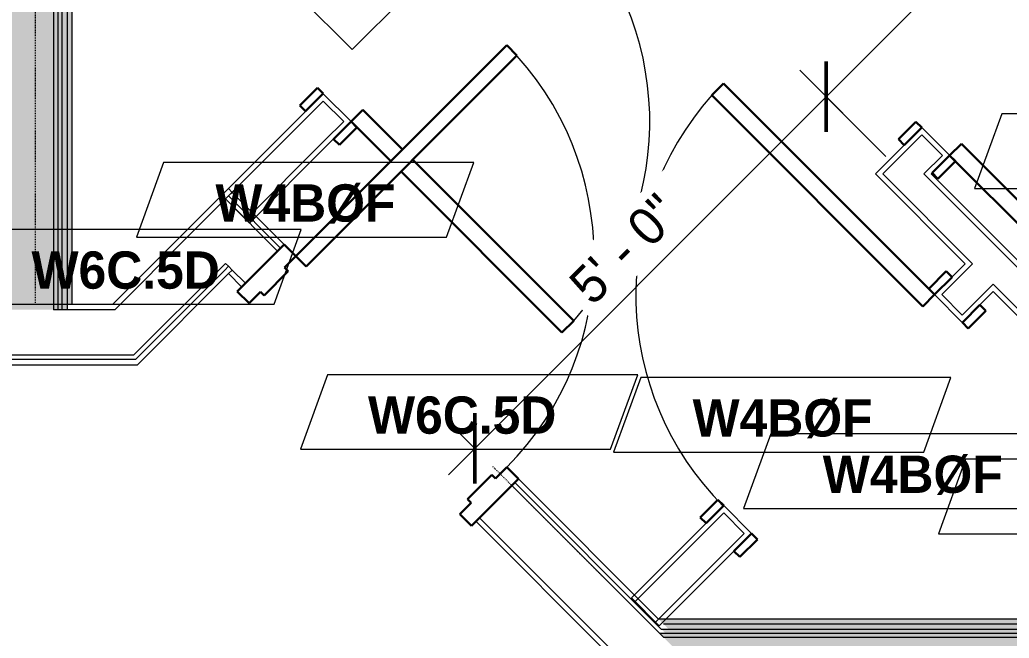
# Model space of a CAD drawing. Header units: inches. Extents: x -4010 to -1872, y 9846 to 12241.
# Drawn here: x -2515 to -2395.5, y 10417.9 to 10492.5 of the extents above; entities that cross this region are included whole.
import ezdxf

# ---------------------------------------------------------------- set-up
doc = ezdxf.new("R2010")
doc.units = ezdxf.units.IN
doc.header["$MEASUREMENT"] = 0
doc.linetypes.add('Dash 3_32_', pattern=[0.1875, 0.09375, -0.09375])
for name, color, linetype, lineweight in [('0-1', 7, 'Continuous', 5), ('0-3', 8, 'Continuous', 9), ('A-ANNO-DIMS', 211, 'Continuous', 9), ('A-ANNO-DIMS-48', 211, 'Continuous', 9), ('A-DETL-1', 90, 'Dash 3_32_', 18), ('A-DOOR-1', 7, 'Continuous', 9), ('A-DOOR-2', 10, 'Continuous', 30), ('A-DOOR-3', 31, 'Continuous', 9), ('A-DOOR-4', 31, 'Continuous', 30), ('A-DOOR-FRAM-2', 10, 'Continuous', 30), ('A-DOOR-FRAM-3', 31, 'Continuous', 30), ('A-WALL', 113, 'Continuous', 18), ('A-WALL-2', 250, 'Continuous', 18), ('A-WALL-3', 113, 'Continuous', 9), ('A-WALL-IDEN', 211, 'Continuous', 9), ('I-WALL-1', 21, 'Continuous', 18), ('I-WALL-2', 241, 'Continuous', 5), ('I-WALL-3', 7, 'Continuous', 9), ('P-SANR-FIXT', 6, 'Continuous', 9)]:
    doc.layers.add(name, color=color, linetype=linetype, lineweight=lineweight)
doc.styles.add('Century Gothic', font='ufonts.com_century-gothic.ttf', dxfattribs={"height": 4.5})
doc.styles.add('Century Gothic_B', font='GOTHICB.TTF', dxfattribs={"height": 4.5})
doc.dimstyles.new('OD_1__HACK_2', dxfattribs={"dimscale": 12, "dimtxt": 4.698757, "dimasz": 0.5, "dimexe": 0.375, "dimexo": 0.25, "dimgap": 0.0625, "dimtad": 1, "dimdec": 4, "dimrnd": 0.0625, "dimzin": 3, "dimdsep": 46, "dimlunit": 4, "dimtxsty": 'Century Gothic', "dimblk1": 'OBLIQUE', "dimblk2": 'OBLIQUE', "dimsah": 1, "dimcen": 0.09, "dimdle": 0.375, "dimazin": 0, "dimtfac": 1, "dimtdec": 4, "dimtix": 1, "dimtmove": 0, "dimatfit": 3, "dimfxl": 1, "dimtvp": 1, "dimtfill": 1, "dimfrac": 2, "dimtolj": 1, "dimtzin": 0, "dimarcsym": 2})

# ---------------------------------------------------------------- blocks, each defined once
blk = doc.blocks.new('HOLLOW METAL - UNIT DOOR-2191977-UNITS PLANS - 3RD FLOOR')
at = {"layer": 'A-DOOR-1'}
blk.add_arc((18, -3.875), 36, 180, 270, dxfattribs=at)
at = {"layer": 'A-DOOR-2'}
for p, q in [((16.25, -3.875), (18, -3.875)), ((16.25, -39.875), (16.25, -3.875)), ((18, -3.875), (18, -39.875)), ((18, -39.875), (16.25, -39.875))]:
    blk.add_line(p, q, dxfattribs=at)
at = {"layer": 'A-DOOR-FRAM-2'}
for p, q in [((-20, 4.125), (-18, 4.125)), ((-20, -3.875), (-20, 4.125)), ((-18, 4.125), (-18, 2.1875)), ((18, 4.125), (20, 4.125)), ((18, 2.1875), (18, 4.125)), ((20, 4.125), (20, -3.875)), ((-18, 2.1875), (-17.375, 2.1875)), ((-17.375, 2.1875), (-17.375, -1.9375)), ((17.375, 2.1875), (18, 2.1875)), ((17.375, -1.9375), (17.375, 2.1875)), ((-18, -1.9375), (-18, -3.875)), ((-17.375, -1.9375), (-18, -1.9375)), ((18, -1.9375), (17.375, -1.9375)), ((18, -3.875), (18, -1.9375)), ((-18, -3.875), (-20, -3.875)), ((20, -3.875), (18, -3.875))]:
    blk.add_line(p, q, dxfattribs=at)
blk = doc.blocks.new('CTR - 1st Phase - Common Walls_rvt-1-UNITS PLANS - 3RD FLOOR')
at = {"layer": 'I-WALL-1'}
blk.add_hatch(color=256, dxfattribs=at).paths.add_polyline_path([(-2508.69, 10458.16), (-2508.69, 10843.14), (-2509.31, 10843.14), (-2509.31, 10458.16)], flags=0)
at = {"layer": 'I-WALL-2'}
for points in [[(-2516.44, 10457.54), (-2510.94, 10457.54), (-2510.94, 10843.14), (-2516.44, 10843.14), (-2516.44, 10458.16)], [(-2510.94, 10457.54), (-2510.44, 10457.54), (-2510.44, 10843.14), (-2510.94, 10843.14), (-2510.94, 10458.16)], [(-2509.94, 10457.54), (-2509.94, 10843.14), (-2510.44, 10843.14), (-2510.44, 10457.54)], [(-2509.31, 10457.54), (-2509.31, 10843.14), (-2509.94, 10843.14), (-2509.94, 10457.54)], [(-2076.17, 10419.6), (-2076.17, 10420.23), (-2322.22, 10420.23), (-2322.22, 10420.04), (-2370.22, 10420.04), (-2370.22, 10420.23), (-2437.91, 10420.23), (-2437.28, 10419.6), (-2088.01, 10419.6)], [(-2076.17, 10418.48), (-2076.17, 10418.98), (-2437.54, 10418.98), (-2437.04, 10418.48), (-2088.01, 10418.48)], [(-2076.17, 10418.98), (-2076.17, 10419.6), (-2437.28, 10419.6), (-2436.66, 10418.98), (-2088.01, 10418.98)], [(-2076.17, 10412.48), (-2076.17, 10417.98), (-2437.25, 10417.98), (-2435.06, 10415.79), (-2438.37, 10412.48), (-2088.01, 10412.48)], [(-2076.17, 10417.98), (-2076.17, 10418.48), (-2437.75, 10418.48), (-2437.25, 10417.98), (-2088.01, 10417.98)]]:
    blk.add_hatch(color=256, dxfattribs=at).paths.add_polyline_path(points, flags=0)
at = {"layer": 'A-WALL-2'}
for p, q in [((-2510.94, 10843.14), (-2510.94, 10458.16)), ((-2510.44, 10843.14), (-2510.44, 10458.16)), ((-2509.94, 10843.14), (-2509.94, 10458.16)), ((-2509.31, 10843.14), (-2509.31, 10458.16)), ((-2490.18, 10470.91), (-2489.83, 10471.26)), ((-2489.83, 10471.26), (-2489.39, 10471.7)), ((-2483.53, 10464.97), (-2489.83, 10471.26)), ((-2494.07, 10467.02), (-2490.18, 10470.91)), ((-2483.89, 10464.61), (-2490.18, 10470.91)), ((-2503.55, 10457.54), (-2494.51, 10466.58)), ((-2494.51, 10466.58), (-2494.07, 10467.02)), ((-2490.62, 10462.69), (-2490.18, 10463.13)), ((-2490.27, 10462.33), (-2489.83, 10462.78)), ((-2489.83, 10462.78), (-2490.18, 10463.13)), ((-2490.18, 10463.13), (-2489.83, 10462.78)), ((-2489.39, 10462.33), (-2489.83, 10462.78)), ((-2489.83, 10462.78), (-2489.39, 10462.33)), ((-2501.27, 10452.04), (-2490.62, 10462.69)), ((-2501.06, 10451.54), (-2490.27, 10462.33)), ((-2489.83, 10461.89), (-2489.39, 10462.33)), ((-2487.78, 10460.73), (-2489.39, 10462.33)), ((-2510.94, 10458.16), (-2510.94, 10457.54)), ((-2510.44, 10458.16), (-2510.44, 10457.54)), ((-2509.94, 10458.16), (-2509.94, 10457.54)), ((-2509.31, 10458.16), (-2509.31, 10457.54)), ((-2510.44, 10457.54), (-2510.94, 10457.54)), ((-2510.44, 10457.54), (-2510.94, 10457.54)), ((-2509.94, 10457.54), (-2510.44, 10457.54)), ((-2509.94, 10457.54), (-2510.44, 10457.54)), ((-2509.31, 10457.54), (-2509.94, 10457.54)), ((-2509.31, 10457.54), (-2509.94, 10457.54)), ((-2504.43, 10457.54), (-2509.31, 10457.54)), ((-2503.55, 10457.54), (-2504.43, 10457.54)), ((-2509.93, 10452.04), (-2644.75, 10452.04)), ((-2509.05, 10452.04), (-2509.93, 10452.04)), ((-2501.27, 10452.04), (-2509.05, 10452.04)), ((-2510.43, 10451.54), (-2644.75, 10451.54)), ((-2501.77, 10451.54), (-2510.43, 10451.54)), ((-2501.06, 10451.54), (-2501.77, 10451.54)), ((-2437.54, 10418.98), (-2455.25, 10436.68)), ((-2437.75, 10418.48), (-2455.6, 10436.33)), ((-2443.64, 10416.58), (-2459.49, 10432.44)), ((-2436.66, 10418.98), (-2437.54, 10418.98)), ((-2076.17, 10419.6), (-2437.28, 10419.6)), ((-2076.17, 10418.98), (-2436.66, 10418.98)), ((-2437.04, 10418.48), (-2437.75, 10418.48)), ((-2437.25, 10417.98), (-2437.75, 10418.48)), ((-2437.25, 10417.98), (-2437.75, 10418.48)), ((-2435.66, 10417.98), (-2437.25, 10417.98)), ((-2436.16, 10418.48), (-2437.04, 10418.48)), ((-2076.17, 10418.48), (-2436.16, 10418.48)), ((-2076.17, 10417.98), (-2435.66, 10417.98))]:
    blk.add_line(p, q, dxfattribs=at)
at = {"layer": 'I-WALL-3'}
for p, q in [((-2508.69, 10458.16), (-2508.69, 10541.63)), ((-2489.83, 10472.15), (-2494.95, 10467.02)), ((-2489.39, 10471.7), (-2489.83, 10472.15)), ((-2483.09, 10465.41), (-2489.39, 10471.7)), ((-2494.95, 10467.02), (-2503.81, 10458.16)), ((-2500.81, 10450.91), (-2489.83, 10461.89)), ((-2489.83, 10461.89), (-2488.22, 10460.28)), ((-2503.81, 10458.16), (-2508.69, 10458.16)), ((-2644.75, 10450.91), (-2511.06, 10450.91)), ((-2511.06, 10450.91), (-2501.69, 10450.91)), ((-2501.69, 10450.91), (-2500.81, 10450.91)), ((-2437.91, 10420.23), (-2454.81, 10437.13)), ((-2459.93, 10432), (-2444.08, 10416.14)), ((-2370.22, 10420.23), (-2437.91, 10420.23))]:
    blk.add_line(p, q, dxfattribs=at)
at = {"layer": '0-3', "rotation": 134.999999999987}
blk.add_blockref('HOLLOW METAL - UNIT DOOR-2191977-UNITS PLANS - 3RD FLOOR', (-2471.69, 10448.53), dxfattribs=at)
blk = doc.blocks.new('SWING - SINGLE - FLUSH - 2-10 x 6-8 - PRIVACY-3928387-UNITS PLANS - 3RD FLOOR')
at = {"layer": 'A-DOOR-3'}
blk.add_arc((17, 2.37), 34.07, 93.3657, 180, dxfattribs=at)
at = {"layer": 'A-DOOR-4'}
for p, q in [((15, 2.37), (15, 36.38)), ((17, 36.38), (15, 36.38)), ((17, 2.37), (17, 36.38)), ((17, 2.37), (15, 2.37))]:
    blk.add_line(p, q, dxfattribs=at)
at = {"layer": 'A-DOOR-FRAM-3'}
for p, q in [((-17, 3.37), (-20, 3.37)), ((-20, 3.37), (-20, 2.37)), ((-17, 2.37), (-17, 3.37)), ((20, 3.37), (17, 3.37)), ((17, 3.37), (17, 2.37)), ((20, 2.37), (20, 3.37)), ((-20, 2.37), (-17, 2.37)), ((17, 2.37), (20, 2.37)), ((-17, -2.38), (-20, -2.38)), ((-20, -2.38), (-20, -3.38)), ((-17, -3.38), (-17, -2.38)), ((20, -2.38), (17, -2.38)), ((17, -2.38), (17, -3.38)), ((20, -3.38), (20, -2.38)), ((-20, -3.38), (-17, -3.38)), ((17, -3.38), (20, -3.38))]:
    blk.add_line(p, q, dxfattribs=at)
blk = doc.blocks.new('SWING - SINGLE - FLUSH - 3-0 x 6-8 - PASSAGE-3937370-UNITS PLANS - 3RD FLOOR')
at = {"layer": 'A-DOOR-3'}
blk.add_arc((18, 2.37), 36.07, 93.1789, 180, dxfattribs=at)
at = {"layer": 'A-DOOR-4'}
for p, q in [((16, 2.37), (16, 38.39)), ((18, 38.39), (16, 38.39)), ((18, 2.37), (18, 38.39)), ((18, 2.37), (16, 2.37))]:
    blk.add_line(p, q, dxfattribs=at)
at = {"layer": 'A-DOOR-FRAM-3'}
for p, q in [((-18, 3.37), (-21, 3.37)), ((-21, 3.37), (-21, 2.37)), ((-18, 2.37), (-18, 3.37)), ((21, 3.37), (18, 3.37)), ((18, 3.37), (18, 2.37)), ((21, 2.37), (21, 3.37)), ((-21, 2.37), (-18, 2.37)), ((18, 2.37), (21, 2.37)), ((-18, -2.38), (-21, -2.38)), ((-21, -2.38), (-21, -3.38)), ((-18, -3.38), (-18, -2.38)), ((21, -2.38), (18, -2.38)), ((18, -2.38), (18, -3.38)), ((21, -3.38), (21, -2.38)), ((-21, -3.38), (-18, -3.38)), ((18, -3.38), (21, -3.38))]:
    blk.add_line(p, q, dxfattribs=at)
blk = doc.blocks.new('SWING - SINGLE - FLUSH - 3-0 x 6-8 - PASSAGE-3208150-UNITS PLANS - 3RD FLOOR')
at = {"layer": 'A-DOOR-3'}
blk.add_arc((18, 2.37), 36.07, 93.1789, 180, dxfattribs=at)
at = {"layer": 'A-DOOR-4'}
for p, q in [((16, 10.9), (16, 38.39)), ((18, 38.39), (16, 38.39)), ((18, 10.9), (18, 38.39)), ((16, 2.37), (16, 9.15)), ((18, 2.37), (18, 9.15)), ((18, 2.37), (16, 2.37))]:
    blk.add_line(p, q, dxfattribs=at)
at = {"layer": 'A-DOOR-FRAM-3'}
for p, q in [((-18, 3.37), (-21, 3.37)), ((-21, 3.37), (-21, 2.37)), ((-18, 2.37), (-18, 3.37)), ((21, 3.37), (18, 3.37)), ((18, 3.37), (18, 2.37)), ((21, 2.37), (21, 3.37)), ((-21, 2.37), (-18, 2.37)), ((18, 2.37), (21, 2.37)), ((-18, -2.38), (-21, -2.38)), ((-21, -2.38), (-21, -3.38)), ((-18, -3.38), (-18, -2.38)), ((21, -2.38), (18, -2.38)), ((18, -2.38), (18, -3.38)), ((21, -3.38), (21, -2.38)), ((-21, -3.38), (-18, -3.38)), ((18, -3.38), (21, -3.38))]:
    blk.add_line(p, q, dxfattribs=at)
blk = doc.blocks.new('Stacked Washer and Dryer - 26_x25_ - Private-3627842-UNITS PLANS - 3RD FLOOR')
at = {"layer": 'P-SANR-FIXT'}
for p, q in [((0, 13.625), (32.4375, 13.625)), ((0, 13.625), (0, -13.625)), ((23.34375, -13.625), (23.34375, 13.625)), ((32.4375, 13.625), (32.4375, -13.625)), ((28.53125, 8.75), (23.34375, 8.75)), ((28.53125, -8.75), (28.53125, 8.75)), ((23.34375, -8.75), (28.53125, -8.75)), ((32.4375, -13.625), (0, -13.625))]:
    blk.add_line(p, q, dxfattribs=at)
blk = doc.blocks.new('DIMBLOCK23-UNITS PLANS - 3RD FLOOR')
at = {"layer": 'A-ANNO-DIMS-48', "lineweight": 50}
for p, q in [((-2384.42, 10516.47), (-2384.42, 10520.71)), ((-2384.42, 10516.47), (-2384.42, 10512.23)), ((-2417.66, 10483.24), (-2417.66, 10487.48)), ((-2417.66, 10483.24), (-2417.66, 10478.99))]:
    blk.add_line(p, q, dxfattribs=at)
at = {"layer": 'A-ANNO-DIMS-48'}
for p, q in [((-2374.04, 10506.08), (-2387.61, 10519.65)), ((-2384.42, 10516.47), (-2417.66, 10483.24)), ((-2384.42, 10516.47), (-2374.04, 10506.08)), ((-2410.45, 10476.03), (-2420.84, 10486.42)), ((-2417.66, 10483.24), (-2410.45, 10476.03))]:
    blk.add_line(p, q, dxfattribs=at)
at = {"layer": 'A-ANNO-DIMS-48', "color": 0, "insert": (-2412.45, 10497.66), "char_height": 4.5, "width": 23.091, "attachment_point": 1, "rotation": 45, "line_spacing_factor": 0.984502, "style": 'Century Gothic', "bg_fill": 3, "box_fill_scale": 1.25, "bg_fill_color": 256, "bg_fill_true_color": 13158600, "bg_fill_transparency": 0}
blk.add_mtext('3\' - 11"', dxfattribs=at)
blk = doc.blocks.new('_Oblique')
at = {"color": 0, "linetype": 'ByBlock', "lineweight": -2}
blk.add_line((-0.5, -0.5), (0.5, 0.5), dxfattribs=at)
blk = doc.blocks.new('DIMBLOCK24-UNITS PLANS - 3RD FLOOR')
at = {"layer": 'A-ANNO-DIMS-48', "lineweight": 50}
for p, q in [((-2417.66, 10483.24), (-2417.66, 10487.48)), ((-2417.66, 10483.24), (-2417.66, 10478.99)), ((-2460.08, 10440.81), (-2460.08, 10445.05)), ((-2460.08, 10440.81), (-2460.08, 10436.57))]:
    blk.add_line(p, q, dxfattribs=at)
at = {"layer": 'A-ANNO-DIMS-48'}
for p, q in [((-2410.45, 10476.03), (-2420.84, 10486.42)), ((-2417.66, 10483.24), (-2463.27, 10437.63)), ((-2417.66, 10483.24), (-2410.45, 10476.03)), ((-2460.03, 10440.76), (-2463.27, 10443.99)), ((-2460.08, 10440.81), (-2460.03, 10440.76))]:
    blk.add_line(p, q, dxfattribs=at)
at = {"layer": 'A-ANNO-DIMS-48', "color": 0, "insert": (-2449.04, 10461.07), "char_height": 4.5, "width": 18.8845, "attachment_point": 1, "rotation": 45, "line_spacing_factor": 0.984502, "style": 'Century Gothic', "bg_fill": 3, "box_fill_scale": 1.25, "bg_fill_color": 256, "bg_fill_true_color": 13158600, "bg_fill_transparency": 0}
blk.add_mtext('5\' - 0"', dxfattribs=at)
blk = doc.blocks.new('Wall Tag - Arch Wall-3956453-UNITS PLANS - 3RD FLOOR')
at = {"layer": 'A-WALL-IDEN'}
for p, q in [((-0.3561, 0.0937), (-0.4244, -0.0937)), ((0.4244, 0.0937), (-0.3561, 0.0937)), ((0.3561, -0.0937), (0.4244, 0.0937)), ((-0.4244, -0.0937), (0.3561, -0.0937))]:
    blk.add_line(p, q, dxfattribs=at)

msp = doc.modelspace()

# ---------------------------------------------------------------- linework, layer by layer
at = {"layer": 'A-DETL-1'}
for p, q in [((-2513.12374, 10458.15981), (-2513.12374, 10812.15981)), ((-2444.51464, 10425.24157), (-2457.91237, 10438.63931))]:
    msp.add_line(p, q, dxfattribs=at)
at = {"layer": 'A-WALL'}
for p, q in [((-2478.37228, 10482.71685), (-2480.6811, 10480.40803)), ((-2475.8974, 10480.24198), (-2478.37228, 10482.71685)), ((-2490.1811, 10470.90803), (-2480.6811, 10480.40803)), ((-2478.20622, 10477.93316), (-2475.8974, 10480.24198)), ((-2410.80836, 10473.91324), (-2406.09479, 10478.6268)), ((-2403.61992, 10476.15193), (-2406.09479, 10478.6268)), ((-2487.70622, 10468.43316), (-2478.20622, 10477.93316)), ((-2405.85861, 10473.91324), (-2403.61992, 10476.15193)), ((-2399.97224, 10463.07711), (-2410.80836, 10473.91324)), ((-2376.84569, 10444.90031), (-2405.85861, 10473.91324)), ((-2399.97224, 10463.07711), (-2403.68649, 10459.36286)), ((-2401.21162, 10456.88798), (-2397.49736, 10460.60224)), ((-2380.34569, 10443.45057), (-2397.49736, 10460.60224)), ((-2403.68649, 10459.36286), (-2401.21162, 10456.88798)), ((-2430.02622, 10433.02313), (-2440.71927, 10422.33009)), ((-2427.55135, 10430.54826), (-2430.02622, 10433.02313)), ((-2438.24439, 10419.85521), (-2427.55135, 10430.54826))]:
    msp.add_line(p, q, dxfattribs=at)
at = {"layer": 'A-WALL-3'}
for p, q in [((-2478.37228, 10483.60074), (-2481.12304, 10480.84998)), ((-2475.01352, 10480.24198), (-2478.37228, 10483.60074)), ((-2481.12304, 10480.84998), (-2490.62304, 10471.34998)), ((-2477.76428, 10477.49122), (-2475.01352, 10480.24198)), ((-2406.09479, 10479.51069), (-2411.69224, 10473.91324)), ((-2402.73604, 10476.15193), (-2406.09479, 10479.51069)), ((-2487.26428, 10467.99122), (-2477.76428, 10477.49122)), ((-2404.97473, 10473.91324), (-2402.73604, 10476.15193)), ((-2411.69224, 10473.91324), (-2400.85612, 10463.07711)), ((-2376.22069, 10445.1592), (-2404.97473, 10473.91324)), ((-2490.62304, 10471.34998), (-2487.26428, 10467.99122)), ((-2400.85612, 10463.07711), (-2404.57038, 10459.36286)), ((-2404.57038, 10459.36286), (-2401.21162, 10456.0041)), ((-2401.21162, 10456.0041), (-2397.49736, 10459.71836)), ((-2397.49736, 10459.71836), (-2380.97069, 10443.19168)), ((-2430.02622, 10433.90701), (-2441.16121, 10422.77203)), ((-2426.66746, 10430.54826), (-2430.02622, 10433.90701)), ((-2437.80245, 10419.41327), (-2426.66746, 10430.54826)), ((-2441.16121, 10422.77203), (-2437.80245, 10419.41327))]:
    msp.add_line(p, q, dxfattribs=at)

# ---------------------------------------------------------------- block references
at = {"layer": '0-1'}
msp.add_blockref('CTR - 1st Phase - Common Walls_rvt-1-UNITS PLANS - 3RD FLOOR', (0, 0), dxfattribs=at)
at = {"layer": 'A-DOOR-3'}
for name, p, rotation in [('SWING - SINGLE - FLUSH - 3-0 x 6-8 - PASSAGE-3208150-UNITS PLANS - 3RD FLOOR', (-2463.96497, 10494.64928), 225.000000000027), ('SWING - SINGLE - FLUSH - 2-10 x 6-8 - PRIVACY-3928387-UNITS PLANS - 3RD FLOOR', (-2392.3946, 10489.85212), 225.0000000000667), ('SWING - SINGLE - FLUSH - 3-0 x 6-8 - PASSAGE-3937370-UNITS PLANS - 3RD FLOOR', (-2415.61892, 10444.95556), 45.00000000006675)]:
    msp.add_blockref(name, p, dxfattribs=dict(at, rotation=rotation))
at = {"layer": 'A-WALL-IDEN', "xscale": 47.99999999999997, "yscale": 47.99999999999997, "zscale": 47.99999999999997}
for p in [(-2501.39469, 10462.70251), (-2383.72271, 10435.01206)]:
    msp.add_blockref('Wall Tag - Arch Wall-3956453-UNITS PLANS - 3RD FLOOR', p, dxfattribs=at)
at = {"layer": 'P-SANR-FIXT', "rotation": 314.9999999999666}
msp.add_blockref('Stacked Washer and Dryer - 26_x25_ - Private-3627842-UNITS PLANS - 3RD FLOOR', (-2488.17932, 10521.48794), dxfattribs=at)

# ---------------------------------------------------------------- texts
at = {"layer": 'A-WALL-IDEN', "char_height": 4.5, "attachment_point": 1, "style": 'Century Gothic_B'}
for s, insert, width in [('W4BØF', (-2491.39219, 10472.66654), 26.058), ('W6C.5D', (-2513.59809, 10464.57381), 29.391)]:
    msp.add_mtext(s, dxfattribs=dict(at, insert=insert, width=width))

# ---------------------------------------------------------------- next in the draw order: dimensions: what is measured, and where the dimension line sits
at = {"layer": 'A-ANNO-DIMS'}
dim = msp.add_linear_dim(base=(-2417.65735, 10483.2371), p1=(-2371.91464, 10503.96243), p2=(-2408.33349, 10473.91324), angle=45, dimstyle='OD_1__HACK_2', override={"dimpost": '<>', "dimfxl": 47.215318}, dxfattribs=at)
dim.commit()
dim.dimension.update_dxf_attribs({"geometry": 'DIMBLOCK23-UNITS PLANS - 3RD FLOOR', "text_midpoint": (-2403.24169, 10502.05546)})

# ---------------------------------------------------------------- next in the draw order: block references
at = {"layer": 'A-WALL-IDEN', "xscale": 47.99999999999997, "yscale": 47.99999999999997, "zscale": 47.99999999999997}
msp.add_blockref('Wall Tag - Arch Wall-3956453-UNITS PLANS - 3RD FLOOR', (-2379.35968, 10476.65336), dxfattribs=at)

# ---------------------------------------------------------------- next in the draw order: dimensions: what is measured, and where the dimension line sits
at = {"layer": 'A-ANNO-DIMS'}
dim = msp.add_linear_dim(base=(-2460.08375, 10440.81069), p1=(-2408.33349, 10473.91324), p2=(-2457.91237, 10438.63931), angle=45, dimstyle='OD_1__HACK_2', override={"dimpost": '<>', "dimfxl": 60.846659}, dxfattribs=at)
dim.commit()
dim.dimension.update_dxf_attribs({"geometry": 'DIMBLOCK24-UNITS PLANS - 3RD FLOOR', "text_midpoint": (-2441.07191, 10464.22525)})

# ---------------------------------------------------------------- next in the draw order: block references
at = {"layer": 'A-WALL-IDEN', "xscale": 47.99999999999997, "yscale": 47.99999999999997, "zscale": 47.99999999999997}
for p in [(-2480.56831, 10470.79524), (-2460.76419, 10445.2063), (-2422.95464, 10444.87055), (-2407.24223, 10438.06788)]:
    msp.add_blockref('Wall Tag - Arch Wall-3956453-UNITS PLANS - 3RD FLOOR', p, dxfattribs=at)

# ---------------------------------------------------------------- next in the draw order: texts
at = {"layer": 'A-WALL-IDEN', "char_height": 4.5, "attachment_point": 1, "style": 'Century Gothic_B'}
for s, insert, width in [('W6C.5D', (-2472.9676, 10447.0776), 29.391), ('W4BØF', (-2433.77852, 10446.74185), 26.058), ('W4BØF', (-2418.06611, 10439.93918), 26.058)]:
    msp.add_mtext(s, dxfattribs=dict(at, insert=insert, width=width))

doc.saveas('drawing.dxf')
